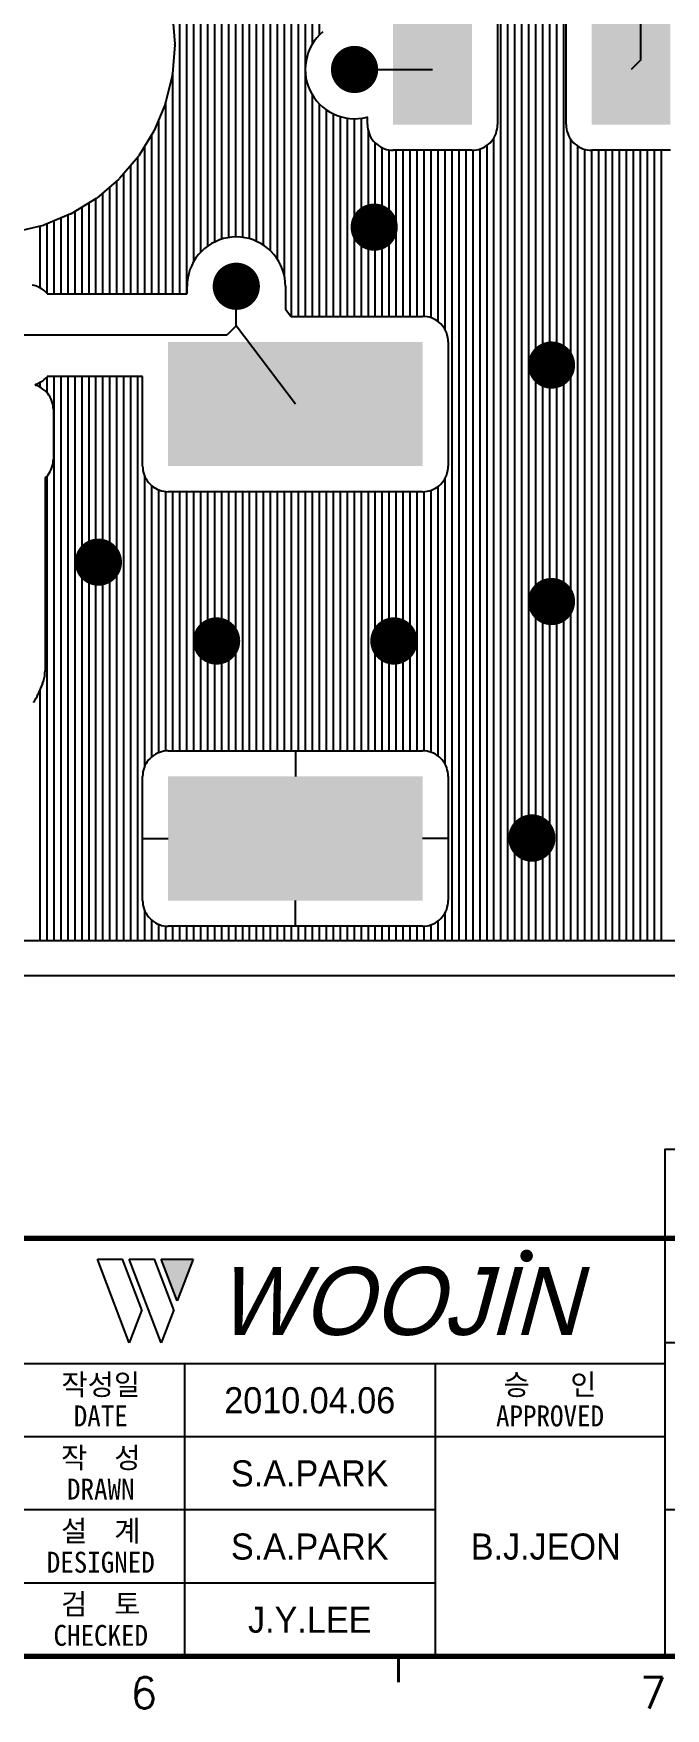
# Model space of a CAD drawing. Extents: x 295 to 953, y 10 to 290.
# Drawn here: x 749.5 to 810, y 10 to 170.3 of the extents above; entities that cross this region are included whole.
import ezdxf
from ezdxf.enums import TextEntityAlignment as Align

# ---------------------------------------------------------------- set-up
doc = ezdxf.new("R2010")
doc.units = 0
doc.header["$LTSCALE"] = 5
doc.header["$MEASUREMENT"] = 0
doc.layers.get('0').update_dxf_attribs({"linetype": 'CONTINUOUS', "lineweight": 25})
for name, color, linetype in [('ART001_PHO', 7, 'CONTINUOUS'), ('SHEET', 3, 'CONTINUOUS'), ('문자', 4, 'CONTINUOUS'), ('테두리', 3, 'CONTINUOUS')]:
    doc.layers.add(name, color=color, linetype=linetype)
doc.styles.add('MARK', font='ARLRDBD.TTF')
doc.styles.get("Standard").update_dxf_attribs({"font": 'simplex.shx'})
doc.styles.add('굴림', font='')
doc.styles.add('굴림체', font='')
doc.styles.get('굴림').set_extended_font_data('Gulim')
doc.styles.get('굴림체').set_extended_font_data('GulimChe')

# ---------------------------------------------------------------- blocks, each defined once
blk = doc.blocks.new('B')
at = {"layer": '문자'}
blk.add_hatch(color=256, dxfattribs=at).paths.add_polyline_path([(13.79, 10), (15.31, 6), (16.84, 10)])
at = {"color": 4, "const_width": 0.6}
blk.add_lwpolyline([(48.46, 10.32, 1), (49.06, 10.32, 1)], format="xyb", close=True, dxfattribs=at)
at = {"layer": '문자'}
for p, q in [((10.73, 2), (7.68, 10)), ((7.68, 10), (10.09, 10)), ((11.94, 5.16), (10.09, 10)), ((10.73, 10), (13.15, 10)), ((13.79, 2), (10.73, 10)), ((14.99, 5.16), (13.15, 10)), ((13.79, 10), (16.84, 10)), ((15.31, 6), (13.79, 10)), ((16.84, 10), (15.31, 6)), ((11.94, 5.16), (10.73, 2)), ((14.99, 5.16), (13.79, 2))]:
    blk.add_line(p, q, dxfattribs=at)
at = {"layer": '문자', "style": 'MARK', "oblique": 15}
blk.add_text('WOOJIN', height=6.5, dxfattribs=at).set_placement((36.4, 6), align=Align.MIDDLE_CENTER)
blk = doc.blocks.new('C')
at = {"layer": 'SHEET'}
for p, q in [((333, 55), (333, 15)), ((405, 45), (333, 45)), ((333, 43), (247, 43)), ((287, 43), (287, 15)), ((311, 43), (311, 15)), ((333, 36), (247, 36)), ((311, 29), (247, 29)), ((405, 29), (333, 29)), ((311, 22), (227, 22))]:
    blk.add_line(p, q, dxfattribs=at)
blk.add_lwpolyline([(333, 55), (380.19, 55), (380.19, 63.49), (333, 63.49)], close=True, dxfattribs=at)
at = {"layer": '테두리'}
for points, const_width in [([(15, 285), (15, 15), (405, 15), (405, 285), (15, 285)], 0.5), ([(15, 55), (405, 55)], 0.5), ([(307.5, 12.5), (307.5, 15)], 0.3)]:
    blk.add_lwpolyline(points, dxfattribs=dict(at, const_width=const_width))
blk.add_blockref('B', (271, 43))
at = {"layer": '문자', "style": '굴림체'}
for s, p in [('작성일', (279, 41)), ('승   인', (322, 41)), ('DATE', (279, 38)), ('APPROVED', (322, 38)), ('작  성', (279, 34)), ('DRAWN', (279, 31)), ('설  계', (279, 27)), ('DESIGNED', (279, 24)), ('검  토', (279, 20)), ('CHECKED', (279, 17))]:
    blk.add_text(s, height=2, dxfattribs=at).set_placement(p, align=Align.MIDDLE_CENTER)
at = {"layer": '문자'}
for s, p in [('6', (283.12, 11.5)), ('7', (331.88, 11.5))]:
    blk.add_text(s, height=3, dxfattribs=at).set_placement(p, align=Align.MIDDLE)

msp = doc.modelspace()

# ---------------------------------------------------------------- linework, layer by layer
at = {"color": 7, "const_width": 2.26}
for points in [[(780.27, 167.99, 1), (780.27, 165.73, 1)], [(782.15, 152.9, 1), (782.15, 150.64, 1)], [(768.95, 147.24, 1), (768.95, 144.98, 1)], [(799.12, 139.7, 1), (799.12, 137.44, 1)], [(755.75, 120.84, 1), (755.75, 118.58, 1)], [(799.12, 117.07, 1), (799.12, 114.81, 1)], [(767.06, 113.3, 1), (767.06, 111.03, 1)], [(784.04, 113.3, 1), (784.04, 111.03, 1)], [(797.24, 94.44, 1), (797.24, 92.17, 1)]]:
    msp.add_lwpolyline(points, format="xyb", close=True, dxfattribs=at)
at = {"layer": 'ART001_PHO', "color": 7}
for p, q in [((772.87, 195.89), (772.87, 148.73)), ((773.54, 196.55), (773.54, 147.2)), ((774.2, 196.57), (774.2, 143.23)), ((774.87, 196.57), (774.87, 143.23)), ((775.54, 196.57), (775.54, 143.23)), ((776.21, 196.57), (776.21, 169.26)), ((776.88, 196.57), (776.88, 170.13)), ((771.53, 194.55), (771.53, 150.06)), ((772.2, 195.22), (772.2, 149.53)), ((769.53, 192.54), (769.53, 150.79)), ((770.19, 193.21), (770.19, 150.66)), ((770.86, 193.88), (770.86, 150.42)), ((768.19, 191.21), (768.19, 150.76)), ((768.86, 191.88), (768.86, 150.83)), ((766.19, 189.21), (766.19, 149.93)), ((766.85, 189.87), (766.85, 150.33)), ((767.52, 190.54), (767.52, 150.6)), ((763.51, 188.24), (763.51, 145.39)), ((764.18, 188.27), (764.18, 145.39)), ((764.85, 188.42), (764.85, 148.44)), ((765.52, 188.71), (765.52, 149.34)), ((807.65, 180.06), (807.65, 167.76)), ((794.25, 175.46), (794.25, 83.49)), ((794.92, 175.09), (794.92, 83.49)), ((795.59, 174.94), (795.59, 83.49)), ((796.26, 174.94), (796.26, 83.49)), ((796.92, 174.94), (796.92, 83.49)), ((797.59, 174.94), (797.59, 83.49)), ((798.26, 174.94), (798.26, 83.49)), ((798.93, 174.94), (798.93, 83.49)), ((799.6, 174.94), (799.6, 83.49)), ((800.27, 174.94), (800.27, 83.49)), ((762.85, 172.07), (763.07, 169.28)), ((793.96, 172.14), (793.96, 161.58)), ((800.52, 161.58), (800.52, 172.14)), ((776.93, 170.19), (776.66, 169.89)), ((777.23, 170.47), (776.93, 170.19)), ((763.07, 169.22), (762.85, 166.43)), ((763.07, 169.25), (763.07, 169.28)), ((763.07, 169.22), (763.07, 169.25)), ((775.84, 168.48), (775.72, 168.09)), ((776, 168.86), (775.84, 168.48)), ((776.19, 169.22), (776, 168.86)), ((776.41, 169.56), (776.19, 169.22)), ((776.66, 169.89), (776.41, 169.56)), ((775.57, 167.28), (775.55, 166.87)), ((775.55, 166.87), (775.57, 166.46)), ((775.63, 167.69), (775.57, 167.28)), ((775.72, 168.09), (775.63, 167.69)), ((780.27, 166.86), (787.73, 166.86)), ((807.65, 167.76), (806.74, 166.86)), ((762.84, 166.37), (762.19, 163.66)), ((762.84, 166.4), (762.85, 166.43)), ((762.84, 166.37), (762.84, 166.4)), ((762.84, 166.4), (762.84, 145.39)), ((775.57, 166.46), (775.62, 166.06)), ((775.62, 166.06), (775.71, 165.66)), ((775.71, 165.66), (775.83, 165.27)), ((775.83, 165.27), (775.98, 164.89)), ((762.17, 163.6), (761.1, 161.02)), ((762.17, 163.6), (762.18, 163.63)), ((762.18, 163.63), (762.19, 163.66)), ((762.18, 163.62), (762.18, 145.39)), ((775.98, 164.89), (776.17, 164.52)), ((776.17, 164.52), (776.39, 164.18)), ((776.21, 164.46), (776.21, 143.23)), ((776.39, 164.18), (776.64, 163.85)), ((776.64, 163.85), (776.91, 163.55)), ((776.88, 163.58), (776.88, 143.23)), ((776.91, 163.55), (777.21, 163.27)), ((761.51, 162), (761.51, 145.39)), ((777.21, 163.27), (777.53, 163.02)), ((777.53, 163.02), (777.88, 162.79)), ((777.55, 163.01), (777.55, 143.23)), ((777.88, 162.79), (778.24, 162.6)), ((778.21, 162.61), (778.21, 143.23)), ((778.24, 162.6), (778.62, 162.44)), ((778.62, 162.44), (779.01, 162.32)), ((778.88, 162.35), (778.88, 143.23)), ((779.01, 162.32), (779.41, 162.22)), ((779.41, 162.22), (779.81, 162.17)), ((779.55, 162.2), (779.55, 143.23)), ((779.81, 162.17), (780.22, 162.14)), ((780.22, 162.14), (780.63, 162.16)), ((780.22, 162.14), (780.22, 143.23)), ((780.63, 162.16), (781.04, 162.21)), ((780.89, 162.19), (780.89, 143.23)), ((781.04, 162.21), (781.47, 162.3)), ((781.48, 162.3), (781.47, 162.3)), ((781.47, 162.3), (781.47, 162.3)), ((781.47, 162.3), (781.47, 162.3)), ((781.49, 162.3), (781.48, 162.3)), ((781.48, 162.3), (781.48, 162.3)), ((781.48, 162.3), (781.48, 162.3)), ((781.5, 162.29), (781.49, 162.3)), ((781.49, 162.3), (781.49, 162.3)), ((781.49, 162.3), (781.49, 162.3)), ((781.49, 162.3), (781.49, 162.3)), ((781.51, 162.29), (781.5, 162.29)), ((781.5, 162.29), (781.5, 162.29)), ((781.5, 162.29), (781.5, 162.29)), ((781.5, 162.29), (781.5, 162.29)), ((781.51, 162.28), (781.51, 162.29)), ((781.51, 162.27), (781.51, 162.28)), ((781.51, 162.28), (781.51, 162.28)), ((781.51, 162.28), (781.51, 162.28)), ((781.51, 162.26), (781.51, 162.27)), ((781.51, 162.27), (781.51, 162.27)), ((781.51, 162.27), (781.51, 162.27)), ((781.51, 161.58), (781.51, 162.26)), ((761.07, 160.96), (759.61, 158.58)), ((760.84, 160.59), (760.84, 145.39)), ((761.07, 160.96), (761.09, 160.99)), ((761.09, 160.99), (761.1, 161.02)), ((781.51, 161.58), (781.52, 161.36)), ((781.52, 161.36), (781.55, 161.15)), ((781.55, 161.15), (781.6, 160.94)), ((781.56, 161.12), (781.56, 143.23)), ((781.6, 160.94), (781.66, 160.74)), ((781.66, 160.74), (781.74, 160.54)), ((781.74, 160.54), (781.84, 160.35)), ((781.84, 160.35), (781.96, 160.17)), ((793.51, 160.17), (793.63, 160.35)), ((793.63, 160.35), (793.73, 160.54)), ((793.73, 160.54), (793.81, 160.74)), ((793.81, 160.74), (793.87, 160.94)), ((793.87, 160.94), (793.92, 161.15)), ((793.92, 161.15), (793.95, 161.36)), ((793.95, 161.36), (793.96, 161.58)), ((800.52, 161.58), (800.53, 161.36)), ((800.53, 161.36), (800.56, 161.15)), ((800.56, 161.15), (800.6, 160.94)), ((800.6, 160.94), (800.67, 160.74)), ((800.67, 160.74), (800.75, 160.54)), ((800.75, 160.54), (800.85, 160.35)), ((800.85, 160.35), (800.96, 160.17)), ((760.17, 159.49), (760.17, 145.39)), ((781.96, 160.17), (782.09, 160)), ((782.09, 160), (782.23, 159.84)), ((782.22, 159.85), (782.22, 143.23)), ((782.23, 159.84), (782.39, 159.7)), ((782.39, 159.7), (782.56, 159.57)), ((782.56, 159.57), (782.74, 159.46)), ((782.74, 159.46), (782.93, 159.36)), ((782.89, 159.37), (782.89, 143.23)), ((782.93, 159.36), (783.13, 159.27)), ((783.13, 159.27), (783.33, 159.21)), ((783.33, 159.21), (783.54, 159.16)), ((783.54, 159.16), (783.75, 159.14)), ((783.56, 159.16), (783.56, 143.23)), ((783.75, 159.14), (783.96, 159.13)), ((791.51, 159.13), (783.96, 159.13)), ((784.23, 159.13), (784.23, 143.23)), ((784.9, 159.13), (784.9, 143.23)), ((785.56, 159.13), (785.56, 143.23)), ((786.23, 159.13), (786.23, 143.23)), ((786.9, 159.13), (786.9, 143.23)), ((787.57, 159.13), (787.57, 143.1)), ((788.24, 159.13), (788.24, 142.75)), ((788.91, 159.13), (788.91, 142.01)), ((789.57, 159.13), (789.57, 83.49)), ((790.24, 159.13), (790.24, 83.49)), ((790.91, 159.13), (790.91, 83.49)), ((791.51, 159.13), (791.72, 159.14)), ((791.58, 159.13), (791.58, 83.49)), ((791.72, 159.14), (791.93, 159.16)), ((791.93, 159.16), (792.14, 159.21)), ((792.14, 159.21), (792.34, 159.27)), ((792.25, 159.24), (792.25, 83.49)), ((792.34, 159.27), (792.54, 159.36)), ((792.54, 159.36), (792.73, 159.46)), ((792.73, 159.46), (792.91, 159.57)), ((792.91, 159.57), (793.08, 159.7)), ((792.92, 159.57), (792.92, 83.49)), ((793.08, 159.7), (793.24, 159.84)), ((793.24, 159.84), (793.38, 160)), ((793.38, 160), (793.51, 160.17)), ((793.58, 160.28), (793.58, 83.49)), ((800.93, 160.21), (800.93, 83.49)), ((800.96, 160.17), (801.09, 160)), ((801.09, 160), (801.24, 159.84)), ((801.24, 159.84), (801.4, 159.7)), ((801.4, 159.7), (801.57, 159.57)), ((801.57, 159.57), (801.75, 159.46)), ((801.6, 159.54), (801.6, 83.49)), ((801.75, 159.46), (801.93, 159.36)), ((801.93, 159.36), (802.13, 159.27)), ((802.13, 159.27), (802.34, 159.21)), ((802.27, 159.23), (802.27, 83.49)), ((802.34, 159.21), (802.54, 159.16)), ((802.54, 159.16), (802.76, 159.14)), ((802.76, 159.14), (802.97, 159.13)), ((802.94, 159.13), (802.94, 83.49)), ((810.51, 159.13), (802.97, 159.13)), ((803.61, 159.13), (803.61, 83.49)), ((804.28, 159.13), (804.28, 83.49)), ((804.94, 159.13), (804.94, 83.49)), ((805.61, 159.13), (805.61, 83.49)), ((806.28, 159.13), (806.28, 83.49)), ((806.95, 159.13), (806.95, 83.49)), ((807.62, 159.13), (807.62, 83.49)), ((808.29, 159.13), (808.29, 83.49)), ((808.95, 159.13), (808.95, 83.49)), ((809.62, 159.13), (809.62, 83.49)), ((759.58, 158.53), (757.76, 156.41)), ((758.83, 157.66), (758.83, 145.39)), ((759.5, 158.45), (759.5, 145.39)), ((759.58, 158.53), (759.59, 158.56)), ((759.59, 158.56), (759.61, 158.58)), ((757.72, 156.37), (755.59, 154.55)), ((756.83, 155.61), (756.83, 145.39)), ((757.5, 156.18), (757.5, 145.39)), ((757.72, 156.37), (757.74, 156.39)), ((757.74, 156.39), (757.76, 156.41)), ((758.17, 156.88), (758.17, 145.39)), ((755.55, 154.52), (753.16, 153.05)), ((754.83, 154.07), (754.83, 145.39)), ((755.49, 154.48), (755.49, 145.39)), ((755.55, 154.52), (755.57, 154.53)), ((755.57, 154.53), (755.59, 154.55)), ((756.16, 155.04), (756.16, 145.39)), ((753.11, 153.03), (750.53, 151.96)), ((751.48, 152.35), (751.48, 145.39)), ((752.15, 152.63), (752.15, 145.39)), ((752.82, 152.91), (752.82, 145.39)), ((753.11, 153.03), (753.14, 153.04)), ((753.14, 153.04), (753.16, 153.05)), ((753.49, 153.25), (753.49, 145.39)), ((754.16, 153.66), (754.16, 145.39)), ((750.47, 151.94), (747.75, 151.29)), ((750.15, 151.86), (750.15, 145.97)), ((750.47, 151.94), (750.5, 151.95)), ((750.5, 151.95), (750.53, 151.96)), ((750.82, 152.08), (750.82, 145.45)), ((768.13, 150.75), (767.73, 150.67)), ((768.54, 150.81), (768.13, 150.75)), ((768.95, 150.83), (768.54, 150.81)), ((769.36, 150.81), (768.95, 150.83)), ((769.77, 150.75), (769.36, 150.81)), ((770.17, 150.67), (769.77, 150.75)), ((765.34, 149.14), (765.09, 148.82)), ((765.62, 149.45), (765.34, 149.14)), ((765.92, 149.72), (765.62, 149.45)), ((766.25, 149.97), (765.92, 149.72)), ((766.59, 150.19), (766.25, 149.97)), ((766.96, 150.38), (766.59, 150.19)), ((767.34, 150.54), (766.96, 150.38)), ((767.73, 150.67), (767.34, 150.54)), ((770.56, 150.54), (770.17, 150.67)), ((770.94, 150.38), (770.56, 150.54)), ((771.31, 150.19), (770.94, 150.38)), ((771.65, 149.97), (771.31, 150.19)), ((771.98, 149.72), (771.65, 149.97)), ((772.28, 149.45), (771.98, 149.72)), ((772.56, 149.14), (772.28, 149.45)), ((772.81, 148.82), (772.56, 149.14)), ((764.52, 147.72), (764.4, 147.33)), ((764.68, 148.1), (764.52, 147.72)), ((764.87, 148.47), (764.68, 148.1)), ((765.09, 148.82), (764.87, 148.47)), ((773.03, 148.47), (772.81, 148.82)), ((773.22, 148.1), (773.03, 148.47)), ((773.38, 147.72), (773.22, 148.1)), ((773.5, 147.33), (773.38, 147.72)), ((749.62, 146.18), (749.41, 146.22)), ((749.82, 146.12), (749.62, 146.18)), ((750.02, 146.04), (749.82, 146.12)), ((750.2, 145.94), (750.02, 146.04)), ((750.38, 145.83), (750.2, 145.94)), ((764.25, 146.52), (764.24, 146.11)), ((764.24, 145.43), (764.24, 146.11)), ((764.31, 146.93), (764.25, 146.52)), ((764.4, 147.33), (764.31, 146.93)), ((768.95, 142.34), (768.95, 146.11)), ((773.59, 146.93), (773.5, 147.33)), ((773.64, 146.52), (773.59, 146.93)), ((773.66, 146.11), (773.64, 146.52)), ((773.66, 146.11), (773.66, 143.93)), ((750.55, 145.7), (750.38, 145.83)), ((750.71, 145.56), (750.55, 145.7)), ((750.85, 145.41), (750.71, 145.56)), ((750.85, 145.41), (750.85, 145.4)), ((750.85, 145.4), (750.85, 145.4)), ((750.85, 145.4), (750.86, 145.4)), ((750.86, 145.4), (750.86, 145.4)), ((750.86, 145.4), (750.86, 145.4)), ((750.86, 145.4), (750.87, 145.4)), ((750.87, 145.4), (750.87, 145.4)), ((750.87, 145.4), (750.87, 145.39)), ((750.87, 145.39), (750.88, 145.39)), ((750.88, 145.39), (750.88, 145.39)), ((750.88, 145.39), (764.2, 145.39)), ((764.2, 145.39), (764.2, 145.39)), ((764.2, 145.39), (764.21, 145.39)), ((764.21, 145.39), (764.21, 145.4)), ((764.21, 145.4), (764.21, 145.4)), ((764.21, 145.4), (764.21, 145.4)), ((764.21, 145.4), (764.22, 145.4)), ((764.22, 145.4), (764.22, 145.4)), ((764.22, 145.4), (764.22, 145.4)), ((764.22, 145.4), (764.23, 145.4)), ((764.23, 145.41), (764.23, 145.42)), ((764.23, 145.42), (764.23, 145.42)), ((764.23, 145.42), (764.23, 145.42)), ((764.23, 145.42), (764.24, 145.42)), ((764.23, 145.4), (764.23, 145.41)), ((764.23, 145.41), (764.23, 145.41)), ((764.23, 145.41), (764.23, 145.41)), ((764.24, 145.42), (764.24, 145.43)), ((764.24, 145.43), (764.24, 145.43)), ((773.66, 143.93), (773.66, 143.93)), ((773.66, 143.93), (773.66, 143.93)), ((773.66, 143.93), (773.66, 143.92)), ((773.66, 143.92), (773.66, 143.92)), ((773.66, 143.92), (773.67, 143.92)), ((773.67, 143.92), (773.67, 143.91)), ((773.67, 143.91), (773.67, 143.91)), ((773.67, 143.91), (773.67, 143.91)), ((773.67, 143.91), (774.17, 143.25)), ((774.17, 143.25), (774.17, 143.24)), ((774.17, 143.24), (774.17, 143.24)), ((774.17, 143.24), (774.18, 143.24)), ((774.18, 143.24), (774.18, 143.24)), ((774.18, 143.24), (774.18, 143.24)), ((774.18, 143.24), (774.18, 143.23)), ((774.18, 143.23), (774.19, 143.23)), ((774.19, 143.23), (774.19, 143.23)), ((774.19, 143.23), (774.19, 143.23)), ((774.19, 143.23), (774.2, 143.23)), ((774.2, 143.23), (774.2, 143.23)), ((774.2, 143.23), (786.78, 143.23)), ((787, 143.22), (786.78, 143.23)), ((787.21, 143.19), (787, 143.22)), ((787.42, 143.15), (787.21, 143.19)), ((787.62, 143.08), (787.42, 143.15)), ((787.82, 143), (787.62, 143.08)), ((788.01, 142.9), (787.82, 143)), ((788.19, 142.79), (788.01, 142.9)), ((788.36, 142.66), (788.19, 142.79)), ((768.04, 141.43), (746.32, 141.43)), ((768.95, 142.34), (768.04, 141.43)), ((774.61, 134.84), (768.95, 142.34)), ((788.52, 142.51), (788.36, 142.66)), ((788.66, 142.36), (788.52, 142.51)), ((788.79, 142.19), (788.66, 142.36)), ((788.91, 142.01), (788.79, 142.19)), ((789.01, 141.82), (788.91, 142.01)), ((789.09, 141.62), (789.01, 141.82)), ((789.15, 141.42), (789.09, 141.62)), ((789.2, 141.21), (789.15, 141.42)), ((789.23, 140.99), (789.2, 141.21)), ((789.23, 140.78), (789.23, 140.99)), ((789.23, 140.78), (789.23, 128.9)), ((749.7, 136.7), (749.69, 136.7)), ((749.69, 136.7), (749.69, 136.7)), ((749.69, 136.7), (749.69, 136.7)), ((749.69, 136.7), (749.69, 136.69)), ((749.69, 136.69), (749.69, 136.69)), ((749.69, 136.69), (749.69, 136.69)), ((749.69, 136.69), (749.69, 136.68)), ((749.69, 136.68), (749.69, 136.68)), ((749.69, 136.68), (749.69, 136.68)), ((749.69, 136.68), (749.69, 136.67)), ((749.69, 136.67), (749.69, 136.67)), ((749.69, 136.67), (749.69, 136.67)), ((749.69, 136.67), (749.69, 136.66)), ((749.69, 136.66), (749.7, 136.66)), ((749.71, 136.71), (749.7, 136.71)), ((749.7, 136.71), (749.7, 136.71)), ((749.7, 136.71), (749.7, 136.71)), ((749.7, 136.71), (749.7, 136.71)), ((749.7, 136.71), (749.7, 136.7)), ((749.7, 136.66), (749.7, 136.66)), ((749.7, 136.66), (749.7, 136.66)), ((749.7, 136.66), (749.7, 136.65)), ((749.7, 136.65), (749.7, 136.65)), ((749.7, 136.65), (749.71, 136.65)), ((749.72, 136.72), (749.71, 136.72)), ((749.71, 136.72), (749.71, 136.72)), ((749.71, 136.72), (749.71, 136.71)), ((749.71, 136.65), (749.71, 136.65)), ((749.71, 136.65), (749.71, 136.65)), ((749.71, 136.65), (749.72, 136.65)), ((749.72, 136.72), (749.9, 136.78)), ((749.91, 136.58), (749.72, 136.65)), ((749.9, 136.78), (750.08, 136.86)), ((750.1, 136.49), (749.91, 136.58)), ((750.08, 136.86), (750.25, 136.96)), ((750.28, 136.39), (750.1, 136.49)), ((750.15, 136.9), (750.15, 136.47)), ((750.25, 136.96), (750.42, 137.07)), ((750.45, 136.27), (750.28, 136.39)), ((750.42, 137.07), (750.57, 137.19)), ((750.61, 136.14), (750.45, 136.27)), ((750.57, 137.19), (750.72, 137.32)), ((750.72, 137.32), (750.85, 137.46)), ((750.82, 137.42), (750.82, 135.94)), ((750.86, 137.47), (750.85, 137.47)), ((750.85, 137.47), (750.85, 137.47)), ((750.85, 137.47), (750.85, 137.46)), ((750.87, 137.47), (750.86, 137.47)), ((750.86, 137.47), (750.86, 137.47)), ((750.86, 137.47), (750.86, 137.47)), ((750.88, 137.48), (750.87, 137.48)), ((750.87, 137.48), (750.87, 137.47)), ((750.87, 137.47), (750.87, 137.47)), ((759.94, 137.48), (750.88, 137.48)), ((750.88, 137.48), (750.88, 137.48)), ((751.48, 137.48), (751.48, 83.49)), ((752.15, 137.48), (752.15, 83.49)), ((752.82, 137.48), (752.82, 83.49)), ((753.49, 137.48), (753.49, 83.49)), ((754.16, 137.48), (754.16, 83.49)), ((754.83, 137.48), (754.83, 83.49)), ((755.49, 137.48), (755.49, 83.49)), ((756.16, 137.48), (756.16, 83.49)), ((756.83, 137.48), (756.83, 83.49)), ((757.5, 137.48), (757.5, 83.49)), ((758.17, 137.48), (758.17, 83.49)), ((758.83, 137.48), (758.83, 83.49)), ((759.5, 137.48), (759.5, 83.49)), ((759.95, 137.48), (759.94, 137.48)), ((759.95, 137.47), (759.95, 137.48)), ((759.95, 137.48), (759.95, 137.48)), ((759.96, 137.47), (759.95, 137.47)), ((759.97, 137.47), (759.96, 137.47)), ((759.96, 137.47), (759.96, 137.47)), ((759.96, 137.47), (759.96, 137.47)), ((759.96, 137.47), (759.96, 137.47)), ((759.97, 137.46), (759.97, 137.47)), ((759.98, 137.45), (759.97, 137.46)), ((759.97, 137.46), (759.97, 137.46)), ((759.97, 137.46), (759.97, 137.46)), ((759.97, 137.46), (759.97, 137.46)), ((759.98, 137.44), (759.98, 137.45)), ((759.98, 137.45), (759.98, 137.45)), ((759.98, 137.45), (759.98, 137.45)), ((759.98, 128.9), (759.98, 137.44)), ((759.98, 137.44), (759.98, 137.44)), ((759.98, 137.44), (759.98, 137.44)), ((750.76, 136), (750.61, 136.14)), ((750.9, 135.84), (750.76, 136)), ((751.02, 135.68), (750.9, 135.84)), ((751.13, 135.5), (751.02, 135.68)), ((751.23, 135.31), (751.13, 135.5)), ((751.3, 135.12), (751.23, 135.31)), ((751.36, 134.92), (751.3, 135.12)), ((751.41, 134.72), (751.36, 134.92)), ((751.43, 134.51), (751.41, 134.72)), ((751.44, 134.31), (751.43, 134.51)), ((751.44, 134.31), (751.44, 129.55)), ((751.05, 128.23), (751.15, 128.4)), ((751.15, 128.4), (751.24, 128.58)), ((751.24, 128.58), (751.31, 128.77)), ((751.31, 128.77), (751.37, 128.96)), ((751.37, 128.96), (751.41, 129.15)), ((751.41, 129.15), (751.43, 129.35)), ((751.43, 129.35), (751.44, 129.55)), ((759.98, 128.9), (759.99, 128.69)), ((759.99, 128.69), (760.02, 128.48)), ((760.02, 128.48), (760.06, 128.27)), ((760.06, 128.27), (760.13, 128.06)), ((789.09, 128.06), (789.15, 128.27)), ((789.15, 128.27), (789.2, 128.48)), ((789.2, 128.48), (789.23, 128.69)), ((789.23, 128.69), (789.23, 128.9)), ((750.66, 127.75), (750.65, 127.75)), ((750.65, 127.75), (750.65, 127.74)), ((750.65, 127.74), (750.65, 127.74)), ((750.65, 127.74), (750.65, 109.32)), ((750.67, 127.77), (750.66, 127.76)), ((750.66, 127.76), (750.66, 127.76)), ((750.66, 127.76), (750.66, 127.76)), ((750.66, 127.76), (750.66, 127.76)), ((750.66, 127.76), (750.66, 127.75)), ((750.66, 127.75), (750.66, 127.75)), ((750.66, 127.75), (750.66, 127.75)), ((750.67, 127.77), (750.81, 127.91)), ((750.81, 127.91), (750.93, 128.06)), ((750.82, 127.92), (750.82, 83.49)), ((750.93, 128.06), (751.05, 128.23)), ((760.13, 128.06), (760.21, 127.87)), ((760.17, 127.95), (760.17, 100.15)), ((760.21, 127.87), (760.31, 127.68)), ((760.31, 127.68), (760.42, 127.5)), ((760.42, 127.5), (760.55, 127.33)), ((760.55, 127.33), (760.7, 127.17)), ((760.7, 127.17), (760.86, 127.02)), ((760.84, 127.04), (760.84, 101.06)), ((760.86, 127.02), (761.02, 126.89)), ((761.02, 126.89), (761.21, 126.78)), ((761.21, 126.78), (761.39, 126.68)), ((761.39, 126.68), (761.59, 126.6)), ((787.62, 126.6), (787.82, 126.68)), ((787.82, 126.68), (788.01, 126.78)), ((788.01, 126.78), (788.19, 126.89)), ((788.19, 126.89), (788.36, 127.02)), ((788.24, 126.93), (788.24, 101.17)), ((788.36, 127.02), (788.52, 127.17)), ((788.52, 127.17), (788.66, 127.33)), ((788.66, 127.33), (788.79, 127.5)), ((788.79, 127.5), (788.91, 127.68)), ((788.91, 127.68), (789, 127.87)), ((788.91, 127.68), (788.91, 100.43)), ((789, 127.87), (789.09, 128.06)), ((761.51, 126.63), (761.51, 101.47)), ((761.59, 126.6), (761.8, 126.53)), ((761.8, 126.53), (762, 126.49)), ((762, 126.49), (762.22, 126.46)), ((762.18, 126.46), (762.18, 101.64)), ((762.22, 126.46), (762.43, 126.45)), ((786.78, 126.45), (762.43, 126.45)), ((762.84, 126.45), (762.84, 101.65)), ((763.51, 126.45), (763.51, 101.65)), ((764.18, 126.45), (764.18, 101.65)), ((764.85, 126.45), (764.85, 101.65)), ((765.52, 126.45), (765.52, 101.65)), ((766.19, 126.45), (766.19, 101.65)), ((766.85, 126.45), (766.85, 101.65)), ((767.52, 126.45), (767.52, 101.65)), ((768.19, 126.45), (768.19, 101.65)), ((768.86, 126.45), (768.86, 101.65)), ((769.53, 126.45), (769.53, 101.65)), ((770.19, 126.45), (770.19, 101.65)), ((770.86, 126.45), (770.86, 101.65)), ((771.53, 126.45), (771.53, 101.65)), ((772.2, 126.45), (772.2, 101.65)), ((772.87, 126.45), (772.87, 101.65)), ((773.54, 126.45), (773.54, 101.65)), ((774.2, 126.45), (774.2, 101.65)), ((774.87, 126.45), (774.87, 101.65)), ((775.54, 126.45), (775.54, 101.65)), ((776.21, 126.45), (776.21, 101.65)), ((776.88, 126.45), (776.88, 101.65)), ((777.55, 126.45), (777.55, 101.65)), ((778.21, 126.45), (778.21, 101.65)), ((778.88, 126.45), (778.88, 101.65)), ((779.55, 126.45), (779.55, 101.65)), ((780.22, 126.45), (780.22, 101.65)), ((780.89, 126.45), (780.89, 101.65)), ((781.56, 126.45), (781.56, 101.65)), ((782.22, 126.45), (782.22, 101.65)), ((782.89, 126.45), (782.89, 101.65)), ((783.56, 126.45), (783.56, 101.65)), ((784.23, 126.45), (784.23, 101.65)), ((784.9, 126.45), (784.9, 101.65)), ((785.56, 126.45), (785.56, 101.65)), ((786.23, 126.45), (786.23, 101.65)), ((786.78, 126.45), (787, 126.46)), ((786.9, 126.45), (786.9, 101.65)), ((787, 126.46), (787.21, 126.49)), ((787.21, 126.49), (787.42, 126.53)), ((787.42, 126.53), (787.62, 126.6)), ((787.57, 126.58), (787.57, 101.52)), ((750.61, 108.82), (750.64, 109.07)), ((750.64, 109.07), (750.65, 109.32)), ((750.41, 108.1), (749.97, 107.04)), ((750.15, 107.46), (750.15, 83.49)), ((750.41, 108.1), (750.5, 108.33)), ((750.5, 108.33), (750.57, 108.58)), ((750.57, 108.58), (750.61, 108.82)), ((749.55, 106.31), (749.54, 106.3)), ((749.54, 106.3), (749.54, 106.3)), ((749.54, 106.3), (749.54, 106.3)), ((749.54, 106.3), (749.54, 106.3)), ((749.54, 106.3), (749.54, 106.29)), ((749.54, 106.29), (749.54, 106.29)), ((749.54, 106.29), (749.54, 106.29)), ((749.55, 106.31), (749.67, 106.48)), ((749.55, 106.31), (749.55, 106.31)), ((749.67, 106.48), (749.78, 106.66)), ((749.78, 106.66), (749.88, 106.85)), ((749.88, 106.85), (749.97, 107.04)), ((760.86, 101.08), (760.7, 100.93)), ((761.03, 101.21), (760.86, 101.08)), ((761.21, 101.32), (761.03, 101.21)), ((761.4, 101.42), (761.21, 101.32)), ((761.59, 101.5), (761.4, 101.42)), ((761.8, 101.57), (761.59, 101.5)), ((762.01, 101.61), (761.8, 101.57)), ((762.22, 101.64), (762.01, 101.61)), ((762.43, 101.65), (762.22, 101.64)), ((762.43, 101.65), (786.78, 101.65)), ((774.61, 101.65), (774.61, 99.2)), ((787, 101.64), (786.78, 101.65)), ((787.21, 101.61), (787, 101.64)), ((787.42, 101.57), (787.21, 101.61)), ((787.62, 101.5), (787.42, 101.57)), ((787.82, 101.42), (787.62, 101.5)), ((788.01, 101.32), (787.82, 101.42)), ((788.19, 101.21), (788.01, 101.32)), ((788.36, 101.08), (788.19, 101.21)), ((788.52, 100.93), (788.36, 101.08)), ((759.99, 99.42), (759.98, 99.2)), ((760.02, 99.63), (759.99, 99.42)), ((760.06, 99.84), (760.02, 99.63)), ((760.13, 100.04), (760.06, 99.84)), ((760.21, 100.24), (760.13, 100.04)), ((760.31, 100.43), (760.21, 100.24)), ((760.42, 100.61), (760.31, 100.43)), ((760.55, 100.78), (760.42, 100.61)), ((760.7, 100.93), (760.55, 100.78)), ((788.66, 100.78), (788.52, 100.93)), ((788.79, 100.61), (788.66, 100.78)), ((788.91, 100.43), (788.79, 100.61)), ((789.01, 100.24), (788.91, 100.43)), ((789.09, 100.04), (789.01, 100.24)), ((789.15, 99.84), (789.09, 100.04)), ((789.2, 99.63), (789.15, 99.84)), ((789.23, 99.41), (789.2, 99.63)), ((789.23, 99.2), (789.23, 99.41)), ((759.98, 87.32), (759.98, 99.2)), ((789.23, 99.2), (789.23, 87.32)), ((759.98, 93.26), (762.43, 93.26)), ((789.23, 93.26), (786.78, 93.26)), ((759.98, 87.32), (759.99, 87.11)), ((759.99, 87.11), (760.02, 86.9)), ((760.02, 86.9), (760.06, 86.69)), ((760.06, 86.69), (760.13, 86.48)), ((774.61, 84.87), (774.61, 87.32)), ((789.09, 86.48), (789.15, 86.69)), ((789.15, 86.69), (789.2, 86.9)), ((789.2, 86.9), (789.23, 87.11)), ((789.23, 87.11), (789.23, 87.32)), ((760.13, 86.48), (760.21, 86.29)), ((760.17, 86.37), (760.17, 83.49)), ((760.21, 86.29), (760.31, 86.1)), ((760.31, 86.1), (760.42, 85.92)), ((760.42, 85.92), (760.55, 85.75)), ((760.55, 85.75), (760.7, 85.59)), ((760.7, 85.59), (760.86, 85.44)), ((760.84, 85.46), (760.84, 83.49)), ((760.86, 85.44), (761.02, 85.31)), ((761.02, 85.31), (761.21, 85.2)), ((761.21, 85.2), (761.39, 85.1)), ((761.39, 85.1), (761.59, 85.02)), ((761.51, 85.05), (761.51, 83.49)), ((761.59, 85.02), (761.8, 84.95)), ((787.42, 84.95), (787.62, 85.02)), ((787.57, 85), (787.57, 83.49)), ((787.62, 85.02), (787.82, 85.1)), ((787.82, 85.1), (788.01, 85.2)), ((788.01, 85.2), (788.19, 85.31)), ((788.19, 85.31), (788.36, 85.44)), ((788.24, 85.35), (788.24, 83.49)), ((788.36, 85.44), (788.52, 85.59)), ((788.52, 85.59), (788.66, 85.75)), ((788.66, 85.75), (788.79, 85.92)), ((788.79, 85.92), (788.91, 86.1)), ((788.91, 86.1), (789, 86.29)), ((788.91, 86.1), (788.91, 83.49)), ((789, 86.29), (789.09, 86.48)), ((548.86, 83.49), (822.1, 83.49)), ((761.8, 84.95), (762, 84.91)), ((762, 84.91), (762.22, 84.88)), ((762.18, 84.88), (762.18, 83.49)), ((762.22, 84.88), (762.43, 84.87)), ((786.78, 84.87), (762.43, 84.87)), ((762.84, 84.87), (762.84, 83.49)), ((763.51, 84.87), (763.51, 83.49)), ((764.18, 84.87), (764.18, 83.49)), ((764.85, 84.87), (764.85, 83.49)), ((765.52, 84.87), (765.52, 83.49)), ((766.19, 84.87), (766.19, 83.49)), ((766.85, 84.87), (766.85, 83.49)), ((767.52, 84.87), (767.52, 83.49)), ((768.19, 84.87), (768.19, 83.49)), ((768.86, 84.87), (768.86, 83.49)), ((769.53, 84.87), (769.53, 83.49)), ((770.19, 84.87), (770.19, 83.49)), ((770.86, 84.87), (770.86, 83.49)), ((771.53, 84.87), (771.53, 83.49)), ((772.2, 84.87), (772.2, 83.49)), ((772.87, 84.87), (772.87, 83.49)), ((773.54, 84.87), (773.54, 83.49)), ((774.2, 84.87), (774.2, 83.49)), ((774.87, 84.87), (774.87, 83.49)), ((775.54, 84.87), (775.54, 83.49)), ((776.21, 84.87), (776.21, 83.49)), ((776.88, 84.87), (776.88, 83.49)), ((777.55, 84.87), (777.55, 83.49)), ((778.21, 84.87), (778.21, 83.49)), ((778.88, 84.87), (778.88, 83.49)), ((779.55, 84.87), (779.55, 83.49)), ((780.22, 84.87), (780.22, 83.49)), ((780.89, 84.87), (780.89, 83.49)), ((781.56, 84.87), (781.56, 83.49)), ((782.22, 84.87), (782.22, 83.49)), ((782.89, 84.87), (782.89, 83.49)), ((783.56, 84.87), (783.56, 83.49)), ((784.23, 84.87), (784.23, 83.49)), ((784.9, 84.87), (784.9, 83.49)), ((785.56, 84.87), (785.56, 83.49)), ((786.23, 84.87), (786.23, 83.49)), ((786.78, 84.87), (787, 84.88)), ((786.9, 84.87), (786.9, 83.49)), ((787, 84.88), (787.21, 84.91)), ((787.21, 84.91), (787.42, 84.95)), ((548.86, 80.15), (822.1, 80.15))]:
    msp.add_line(p, q, dxfattribs=at)
for points in [[(783.96, 172.14), (791.51, 172.14), (783.96, 161.58), (791.51, 161.58)], [(802.97, 172.14), (810.51, 172.14), (802.97, 161.58), (810.51, 161.58)], [(762.43, 140.78), (786.78, 140.78), (762.43, 128.9), (786.78, 128.9)], [(762.43, 99.2), (786.78, 99.2), (762.43, 87.32), (786.78, 87.32)]]:
    msp.add_solid(points, dxfattribs=at)

# ---------------------------------------------------------------- block references
msp.add_blockref('C', (476.98, 0))

# ---------------------------------------------------------------- texts
at = {"color": 4, "style": '굴림'}
for s, p in [('2010.04.06', (775.98, 39.5)), ('S.A.PARK', (775.98, 32.5)), ('S.A.PARK', (775.98, 25.5)), ('B.J.JEON', (798.57, 25.5)), ('J.Y.LEE', (775.98, 18.5))]:
    msp.add_text(s, height=2.5, dxfattribs=at).set_placement(p, align=Align.MIDDLE_CENTER)

doc.saveas('drawing.dxf')
